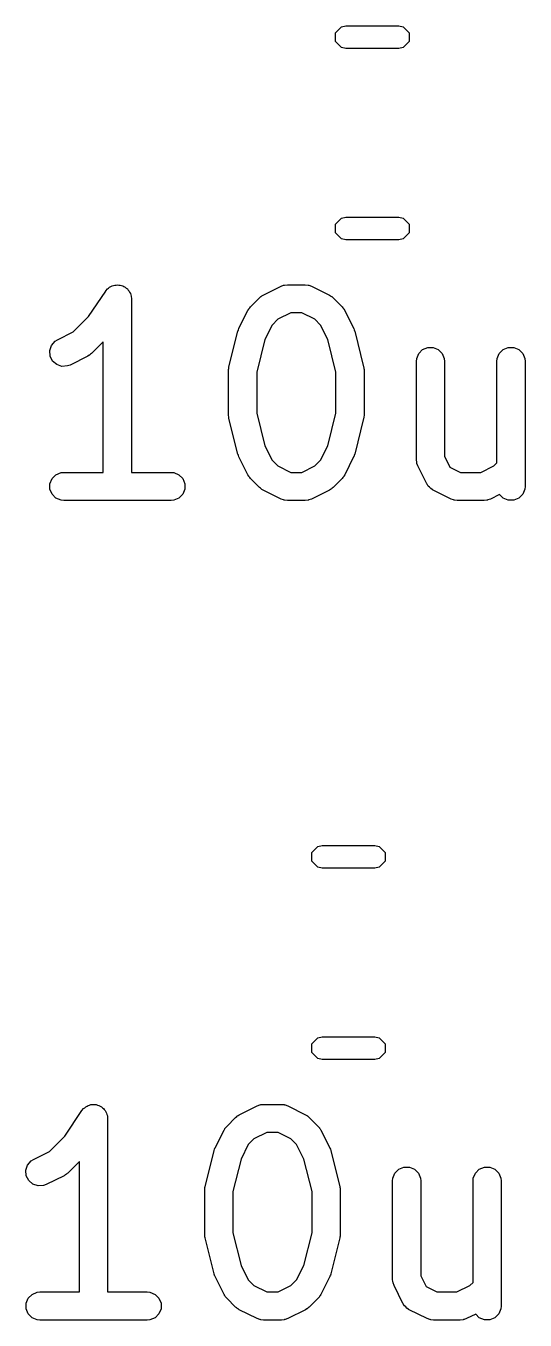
# Model space of a CAD drawing. Header units: millimetres. Extents: x 60 to 220, y -152 to -53.
# Drawn here: x 106.17 to 108.83, y -90.17 to -83.28 of the extents above; entities that cross this region are included whole.
import ezdxf

# ---------------------------------------------------------------- set-up
doc = ezdxf.new("R2010")
doc.units = ezdxf.units.MM
doc.layers.add('F.Silkscreen', color=41, linetype='CONTINUOUS', true_color=0xf2eda1)

msp = doc.modelspace()

# ---------------------------------------------------------------- linework, layer by layer
at = {"layer": 'F.Silkscreen', "linetype": 'CONTINUOUS'}
for p, q in [((107.817187, -83.312439), (107.849659, -83.279967)), ((107.817187, -83.358361), (107.817187, -83.312439)), ((107.849659, -83.279967), (107.87262, -83.2754)), ((107.87262, -83.2754), (108.15378, -83.2754)), ((108.15378, -83.2754), (108.176741, -83.279967)), ((108.176741, -83.279967), (108.209213, -83.312439)), ((108.209213, -83.312439), (108.209213, -83.358361)), ((107.849659, -83.390833), (107.817187, -83.358361)), ((107.87262, -83.3954), (107.849659, -83.390833)), ((108.15378, -83.3954), (107.87262, -83.3954)), ((108.176741, -83.390833), (108.15378, -83.3954)), ((108.209213, -83.358361), (108.176741, -83.390833)), ((107.817187, -84.332439), (107.849659, -84.299967)), ((107.849659, -84.299967), (107.87262, -84.2954)), ((107.87262, -84.2954), (108.15378, -84.2954)), ((108.15378, -84.2954), (108.176741, -84.299967)), ((108.176741, -84.299967), (108.209213, -84.332439)), ((107.817187, -84.378361), (107.817187, -84.332439)), ((108.209213, -84.332439), (108.209213, -84.378361)), ((107.849659, -84.410833), (107.817187, -84.378361)), ((107.87262, -84.4154), (107.849659, -84.410833)), ((108.15378, -84.4154), (107.87262, -84.4154)), ((108.176741, -84.410833), (108.15378, -84.4154)), ((108.209213, -84.378361), (108.176741, -84.410833)), ((106.502533, -84.825296), (106.593653, -84.688616)), ((106.593653, -84.688616), (106.593687, -84.688573)), ((106.593687, -84.688573), (106.593697, -84.688551)), ((106.593697, -84.688551), (106.593748, -84.688499)), ((106.593748, -84.688499), (106.602969, -84.677241)), ((106.602969, -84.677241), (106.609138, -84.673109)), ((106.609138, -84.673109), (106.614389, -84.667859)), ((106.614389, -84.667859), (106.621178, -84.665046)), ((106.621178, -84.665046), (106.627284, -84.660958)), ((106.627284, -84.660958), (106.634564, -84.659501)), ((106.634564, -84.659501), (106.641425, -84.65666)), ((106.641425, -84.65666), (106.648773, -84.65666)), ((106.648773, -84.65666), (106.655978, -84.655219)), ((106.655978, -84.655219), (106.663262, -84.65666)), ((106.663262, -84.65666), (106.670689, -84.65666)), ((106.670689, -84.65666), (106.677477, -84.659472)), ((106.677477, -84.659472), (106.684686, -84.660898)), ((106.684686, -84.660898), (106.690865, -84.665017)), ((106.690865, -84.665017), (106.697725, -84.667859)), ((106.697725, -84.667859), (106.702918, -84.673052)), ((106.702918, -84.673052), (106.709035, -84.67713)), ((106.709035, -84.67713), (106.713168, -84.683302)), ((106.713168, -84.683302), (106.718417, -84.688551)), ((106.718417, -84.688551), (106.721228, -84.695338)), ((106.721228, -84.695338), (106.725318, -84.701445)), ((106.725318, -84.701445), (106.726774, -84.708726)), ((106.726774, -84.708726), (106.729616, -84.715587)), ((107.423913, -84.715478), (107.42574, -84.71472)), ((107.42574, -84.71472), (107.43204, -84.710756)), ((107.43204, -84.710756), (107.527278, -84.663137)), ((107.527278, -84.663137), (107.541009, -84.657882)), ((107.541009, -84.657882), (107.543698, -84.65769)), ((107.543698, -84.65769), (107.546187, -84.65666)), ((107.546187, -84.65666), (107.560819, -84.655219)), ((107.560819, -84.655219), (107.656057, -84.655219)), ((107.656057, -84.655219), (107.670689, -84.65666)), ((107.670689, -84.65666), (107.673178, -84.657691)), ((107.673178, -84.657691), (107.675866, -84.657882)), ((107.675866, -84.657882), (107.689598, -84.663137)), ((107.689598, -84.663137), (107.784836, -84.710756)), ((107.784836, -84.710756), (107.791135, -84.71472)), ((107.791135, -84.71472), (107.792963, -84.715478)), ((106.729616, -84.715587), (106.731041, -84.730063)), ((106.731041, -84.730063), (106.731057, -84.73014)), ((106.731057, -84.73014), (106.731051, -84.730166)), ((106.731051, -84.730166), (106.731057, -84.730219)), ((106.731057, -84.730219), (106.731057, -85.655219)), ((107.354844, -84.785616), (107.355602, -84.783789)), ((107.355602, -84.783789), (107.35729, -84.781732)), ((107.35729, -84.781732), (107.358712, -84.779473)), ((107.358712, -84.779473), (107.36021, -84.778173)), ((107.36021, -84.778173), (107.364929, -84.772424)), ((107.364929, -84.772424), (107.412548, -84.724805)), ((107.412548, -84.724805), (107.418297, -84.720086)), ((107.418297, -84.720086), (107.419597, -84.718588)), ((107.419597, -84.718588), (107.421856, -84.717166)), ((107.421856, -84.717166), (107.423913, -84.715478)), ((107.792963, -84.715478), (107.795019, -84.717166)), ((107.795019, -84.717166), (107.797279, -84.718588)), ((107.797279, -84.718588), (107.798578, -84.720086)), ((107.798578, -84.720086), (107.804328, -84.724805)), ((107.804328, -84.724805), (107.851947, -84.772424)), ((107.851947, -84.772424), (107.856665, -84.778173)), ((107.856665, -84.778173), (107.858164, -84.779473)), ((107.858164, -84.779473), (107.859585, -84.781732)), ((107.859585, -84.781732), (107.861274, -84.783789)), ((107.861274, -84.783789), (107.862031, -84.785616)), ((106.421154, -84.906675), (106.502533, -84.825296)), ((107.303261, -84.887154), (107.35088, -84.791916)), ((107.35088, -84.791916), (107.354844, -84.785616)), ((107.510008, -84.839477), (107.479601, -84.869884)), ((107.578524, -84.805219), (107.510008, -84.839477)), ((107.638352, -84.805219), (107.578524, -84.805219)), ((107.706868, -84.839477), (107.638352, -84.805219)), ((107.737275, -84.869884), (107.706868, -84.839477)), ((107.862031, -84.785616), (107.865996, -84.791916)), ((107.865996, -84.791916), (107.913615, -84.887154)), ((106.336802, -84.948851), (106.421154, -84.906675)), ((107.249963, -85.092981), (107.297582, -84.902505)), ((107.297582, -84.902505), (107.297967, -84.901425)), ((107.297967, -84.901425), (107.298006, -84.900886)), ((107.298006, -84.900886), (107.300333, -84.894804)), ((107.300333, -84.894804), (107.302529, -84.888659)), ((107.302529, -84.888659), (107.302851, -84.888223)), ((107.302851, -84.888223), (107.303261, -84.887154)), ((107.479601, -84.869884), (107.441107, -84.946871)), ((107.775768, -84.946871), (107.737275, -84.869884)), ((107.913615, -84.887154), (107.914024, -84.888223)), ((107.914024, -84.888223), (107.914347, -84.888659)), ((107.914347, -84.888659), (107.916539, -84.894795)), ((107.916539, -84.894795), (107.91887, -84.900885)), ((107.91887, -84.900885), (107.918908, -84.901425)), ((107.918908, -84.901425), (107.919294, -84.902505)), ((107.919294, -84.902505), (107.966913, -85.092981)), ((106.295932, -85.006552), (106.305186, -84.978791)), ((106.305186, -84.978791), (106.324359, -84.956683)), ((106.324359, -84.956683), (106.336802, -84.948851)), ((106.581057, -84.958904), (106.518614, -85.021347)), ((106.581057, -85.655219), (106.581057, -84.958904)), ((107.441107, -84.946871), (107.397724, -85.120405)), ((107.819152, -85.120405), (107.775768, -84.946871)), ((108.281056, -85.001192), (108.308092, -84.989993)), ((108.308092, -84.989993), (108.337356, -84.989993)), ((108.337356, -84.989993), (108.364392, -85.001192)), ((108.709627, -85.001192), (108.736663, -84.989993)), ((108.736663, -84.989993), (108.765927, -84.989993)), ((108.765927, -84.989993), (108.792963, -85.001192)), ((106.298006, -85.035742), (106.295932, -85.006552)), ((106.311093, -85.061917), (106.298006, -85.035742)), ((106.499122, -85.035396), (106.403884, -85.083015)), ((106.505421, -85.031431), (106.499122, -85.035396)), ((106.507249, -85.030674), (106.505421, -85.031431)), ((106.509305, -85.028985), (106.507249, -85.030674)), ((106.511565, -85.027564), (106.509305, -85.028985)), ((106.512864, -85.026065), (106.511565, -85.027564)), ((106.518614, -85.021347), (106.512864, -85.026065)), ((108.247724, -85.063552), (108.249165, -85.04892)), ((108.249165, -85.04892), (108.260364, -85.021884)), ((108.260364, -85.021884), (108.281056, -85.001192)), ((108.364392, -85.001192), (108.385084, -85.021884)), ((108.385084, -85.021884), (108.396283, -85.04892)), ((108.396283, -85.04892), (108.397724, -85.063552)), ((108.676295, -85.063552), (108.677736, -85.04892)), ((108.677736, -85.04892), (108.688935, -85.021884)), ((108.688935, -85.021884), (108.709627, -85.001192)), ((108.792963, -85.001192), (108.813655, -85.021884)), ((108.813655, -85.021884), (108.824854, -85.04892)), ((108.824854, -85.04892), (108.826295, -85.063552)), ((106.333201, -85.08109), (106.311093, -85.061917)), ((106.360962, -85.090344), (106.333201, -85.08109)), ((106.390152, -85.08827), (106.360962, -85.090344)), ((106.403884, -85.083015), (106.390152, -85.08827)), ((107.247724, -85.111171), (107.247975, -85.108617)), ((107.247724, -85.349266), (107.247724, -85.111171)), ((107.247813, -85.107525), (107.248622, -85.102051)), ((107.247975, -85.108617), (107.247813, -85.107525)), ((107.248622, -85.102051), (107.249165, -85.096539)), ((107.249165, -85.096539), (107.249587, -85.095517)), ((107.249587, -85.095517), (107.249963, -85.092981)), ((107.397724, -85.120405), (107.397724, -85.340032)), ((107.819152, -85.340032), (107.819152, -85.120405)), ((107.966913, -85.092981), (107.967288, -85.095517)), ((107.967288, -85.095517), (107.967711, -85.096539)), ((107.967711, -85.096539), (107.968253, -85.102051)), ((107.968253, -85.102051), (107.969063, -85.107525)), ((107.969063, -85.107525), (107.9689, -85.108617)), ((107.9689, -85.108617), (107.969152, -85.111171)), ((107.969152, -85.111171), (107.969152, -85.349266)), ((108.247724, -85.587361), (108.247724, -85.063552)), ((108.397724, -85.063552), (108.397724, -85.569656)), ((108.676295, -85.603914), (108.676295, -85.063552)), ((108.826295, -85.063552), (108.826295, -85.730219)), ((107.247975, -85.351819), (107.247724, -85.349266)), ((107.247813, -85.352912), (107.247975, -85.351819)), ((107.248622, -85.358385), (107.247813, -85.352912)), ((107.249165, -85.363898), (107.248622, -85.358385)), ((107.249587, -85.364919), (107.249165, -85.363898)), ((107.249963, -85.367456), (107.249587, -85.364919)), ((107.297582, -85.557932), (107.249963, -85.367456)), ((107.397724, -85.340032), (107.441107, -85.513566)), ((107.775768, -85.513566), (107.819152, -85.340032)), ((107.966913, -85.367456), (107.919294, -85.557932)), ((107.967288, -85.364919), (107.966913, -85.367456)), ((107.967711, -85.363898), (107.967288, -85.364919)), ((107.968253, -85.358385), (107.967711, -85.363898)), ((107.969063, -85.352912), (107.968253, -85.358385)), ((107.969152, -85.349266), (107.9689, -85.351819)), ((107.9689, -85.351819), (107.969063, -85.352912)), ((107.441107, -85.513566), (107.479601, -85.590553)), ((107.737274, -85.590553), (107.775768, -85.513566)), ((107.297967, -85.559011), (107.297582, -85.557932)), ((107.298006, -85.559551), (107.297967, -85.559011)), ((107.300333, -85.565632), (107.298006, -85.559551)), ((107.302529, -85.571778), (107.300333, -85.565632)), ((107.302851, -85.572213), (107.302529, -85.571778)), ((107.303261, -85.573283), (107.302851, -85.572213)), ((107.35088, -85.668521), (107.303261, -85.573283)), ((107.479601, -85.590553), (107.510008, -85.620961)), ((107.706867, -85.620961), (107.737274, -85.590553)), ((107.913615, -85.573283), (107.865996, -85.668521)), ((107.914024, -85.572213), (107.913615, -85.573283)), ((107.914347, -85.571778), (107.914024, -85.572213)), ((107.916539, -85.565641), (107.914347, -85.571778)), ((107.91887, -85.559552), (107.916539, -85.565641)), ((107.918908, -85.559011), (107.91887, -85.559552)), ((107.919294, -85.557932), (107.918908, -85.559011)), ((108.249165, -85.601993), (108.247724, -85.587361)), ((108.250196, -85.604482), (108.249165, -85.601993)), ((108.250387, -85.60717), (108.250196, -85.604482)), ((108.255642, -85.620902), (108.250387, -85.60717)), ((108.397724, -85.569656), (108.426244, -85.626698)), ((108.659248, -85.620961), (108.676295, -85.603914)), ((106.307983, -85.688551), (106.328675, -85.667859)), ((106.328675, -85.667859), (106.355711, -85.65666)), ((106.355711, -85.65666), (106.370343, -85.655219)), ((106.370343, -85.655219), (106.581057, -85.655219)), ((106.731057, -85.655219), (106.941771, -85.655219)), ((106.941771, -85.655219), (106.956403, -85.65666)), ((106.956403, -85.65666), (106.983439, -85.667859)), ((106.983439, -85.667859), (107.004131, -85.688551)), ((107.354843, -85.674817), (107.35088, -85.668521)), ((107.355601, -85.676647), (107.354843, -85.674817)), ((107.35729, -85.678705), (107.355601, -85.676647)), ((107.358712, -85.680964), (107.35729, -85.678705)), ((107.510008, -85.620961), (107.578524, -85.655219)), ((107.578524, -85.655219), (107.638352, -85.655219)), ((107.638352, -85.655219), (107.706867, -85.620961)), ((107.859585, -85.678705), (107.858164, -85.680964)), ((107.861275, -85.676647), (107.859585, -85.678705)), ((107.862032, -85.674817), (107.861275, -85.676647)), ((107.865996, -85.668521), (107.862032, -85.674817)), ((108.303261, -85.716141), (108.255642, -85.620902)), ((108.426244, -85.626698), (108.483286, -85.655219)), ((108.483286, -85.655219), (108.590733, -85.655219)), ((108.590733, -85.655219), (108.659248, -85.620961)), ((106.296784, -85.715587), (106.307983, -85.688551)), ((106.296784, -85.744851), (106.296784, -85.715587)), ((106.307983, -85.771887), (106.296784, -85.744851)), ((107.004131, -85.688551), (107.01533, -85.715587)), ((107.01533, -85.744851), (107.004131, -85.771887)), ((107.01533, -85.715587), (107.01533, -85.744851)), ((107.36021, -85.682263), (107.358712, -85.680964)), ((107.364928, -85.688012), (107.36021, -85.682263)), ((107.412547, -85.735632), (107.364928, -85.688012)), ((107.418296, -85.74035), (107.412547, -85.735632)), ((107.419597, -85.74185), (107.418296, -85.74035)), ((107.421856, -85.743272), (107.419597, -85.74185)), ((107.423913, -85.74496), (107.421856, -85.743272)), ((107.42574, -85.745717), (107.423913, -85.74496)), ((107.43204, -85.749682), (107.42574, -85.745717)), ((107.527278, -85.797301), (107.43204, -85.749682)), ((107.784836, -85.749682), (107.689598, -85.797301)), ((107.791135, -85.745717), (107.784836, -85.749682)), ((107.792963, -85.74496), (107.791135, -85.745717)), ((107.795019, -85.743272), (107.792963, -85.74496)), ((107.797279, -85.74185), (107.795019, -85.743272)), ((107.798579, -85.74035), (107.797279, -85.74185)), ((107.804329, -85.735632), (107.798579, -85.74035)), ((107.851947, -85.688013), (107.804329, -85.735632)), ((107.856665, -85.682263), (107.851947, -85.688013)), ((107.858164, -85.680964), (107.856665, -85.682263)), ((108.304801, -85.718587), (108.303261, -85.716141)), ((108.305186, -85.719742), (108.304801, -85.718587)), ((108.306432, -85.721179), (108.305186, -85.719742)), ((108.311093, -85.728583), (108.306432, -85.721179)), ((108.318195, -85.734742), (108.311093, -85.728583)), ((108.324359, -85.74185), (108.318195, -85.734742)), ((108.331764, -85.746511), (108.324359, -85.74185)), ((108.333201, -85.747757), (108.331764, -85.746511)), ((108.334354, -85.748141), (108.333201, -85.747757)), ((108.336802, -85.749682), (108.334354, -85.748141)), ((108.43204, -85.797301), (108.336802, -85.749682)), ((108.824854, -85.744851), (108.813655, -85.771887)), ((108.826295, -85.730219), (108.824854, -85.744851)), ((106.328675, -85.792579), (106.307983, -85.771887)), ((106.355711, -85.803778), (106.328675, -85.792579)), ((106.370343, -85.805219), (106.355711, -85.803778)), ((106.941771, -85.805219), (106.370343, -85.805219)), ((106.956403, -85.803778), (106.941771, -85.805219)), ((106.983439, -85.792579), (106.956403, -85.803778)), ((107.004131, -85.771887), (106.983439, -85.792579)), ((107.541009, -85.802556), (107.527278, -85.797301)), ((107.543698, -85.802747), (107.541009, -85.802556)), ((107.546187, -85.803778), (107.543698, -85.802747)), ((107.560819, -85.805219), (107.546187, -85.803778)), ((107.656057, -85.805219), (107.560819, -85.805219)), ((107.670689, -85.803778), (107.656057, -85.805219)), ((107.673178, -85.802746), (107.670689, -85.803778)), ((107.675866, -85.802556), (107.673178, -85.802746)), ((107.689598, -85.797301), (107.675866, -85.802556)), ((108.445771, -85.802556), (108.43204, -85.797301)), ((108.44846, -85.802747), (108.445771, -85.802556)), ((108.450949, -85.803778), (108.44846, -85.802747)), ((108.465581, -85.805219), (108.450949, -85.803778)), ((108.608438, -85.805219), (108.465581, -85.805219)), ((108.62307, -85.803778), (108.608438, -85.805219)), ((108.625559, -85.802746), (108.62307, -85.803778)), ((108.628247, -85.802556), (108.625559, -85.802746)), ((108.641979, -85.797301), (108.628247, -85.802556)), ((108.690225, -85.773177), (108.641979, -85.797301)), ((108.709627, -85.792579), (108.690225, -85.773177)), ((108.736663, -85.803778), (108.709627, -85.792579)), ((108.765927, -85.803778), (108.736663, -85.803778)), ((108.792963, -85.792579), (108.765927, -85.803778)), ((108.813655, -85.771887), (108.792963, -85.792579)), ((107.690187, -87.681239), (107.722659, -87.648767)), ((107.690187, -87.727161), (107.690187, -87.681239)), ((107.722659, -87.648767), (107.74562, -87.6442)), ((107.74562, -87.6442), (108.02678, -87.6442)), ((108.02678, -87.6442), (108.049741, -87.648767)), ((108.049741, -87.648767), (108.082213, -87.681239)), ((108.082213, -87.681239), (108.082213, -87.727161)), ((107.722659, -87.759633), (107.690187, -87.727161)), ((108.082213, -87.727161), (108.049741, -87.759633)), ((107.74562, -87.7642), (107.722659, -87.759633)), ((108.02678, -87.7642), (107.74562, -87.7642)), ((108.049741, -87.759633), (108.02678, -87.7642)), ((107.690187, -88.701239), (107.722659, -88.668767)), ((107.690187, -88.747161), (107.690187, -88.701239)), ((107.722659, -88.668767), (107.74562, -88.6642)), ((107.74562, -88.6642), (108.02678, -88.6642)), ((108.02678, -88.6642), (108.049741, -88.668767)), ((108.049741, -88.668767), (108.082213, -88.701239)), ((108.082213, -88.701239), (108.082213, -88.747161)), ((107.722659, -88.779633), (107.690187, -88.747161)), ((107.74562, -88.7842), (107.722659, -88.779633)), ((108.02678, -88.7842), (107.74562, -88.7842)), ((108.049741, -88.779633), (108.02678, -88.7842)), ((108.082213, -88.747161), (108.049741, -88.779633)), ((106.375533, -89.194096), (106.466653, -89.057416)), ((106.466653, -89.057416), (106.466687, -89.057373)), ((106.466687, -89.057373), (106.466697, -89.057351)), ((106.466697, -89.057351), (106.466748, -89.057299)), ((106.466748, -89.057299), (106.475969, -89.046041)), ((106.475969, -89.046041), (106.482138, -89.041909)), ((106.482138, -89.041909), (106.487389, -89.036659)), ((106.487389, -89.036659), (106.494178, -89.033846)), ((106.494178, -89.033846), (106.500284, -89.029758)), ((106.500284, -89.029758), (106.507564, -89.028301)), ((106.507564, -89.028301), (106.514425, -89.02546)), ((106.514425, -89.02546), (106.521773, -89.02546)), ((106.521773, -89.02546), (106.528978, -89.024019)), ((106.528978, -89.024019), (106.536262, -89.02546)), ((106.536262, -89.02546), (106.543689, -89.02546)), ((106.543689, -89.02546), (106.550477, -89.028272)), ((106.550477, -89.028272), (106.557686, -89.029698)), ((106.557686, -89.029698), (106.563865, -89.033817)), ((106.563865, -89.033817), (106.570725, -89.036659)), ((106.570725, -89.036659), (106.575918, -89.041852)), ((106.575918, -89.041852), (106.582035, -89.04593)), ((106.582035, -89.04593), (106.586168, -89.052102)), ((106.586168, -89.052102), (106.591417, -89.057351)), ((106.591417, -89.057351), (106.594228, -89.064138)), ((107.30504, -89.079556), (107.400278, -89.031937)), ((107.400278, -89.031937), (107.414009, -89.026682)), ((107.414009, -89.026682), (107.416698, -89.02649)), ((107.416698, -89.02649), (107.419187, -89.02546)), ((107.419187, -89.02546), (107.433819, -89.024019)), ((107.433819, -89.024019), (107.529057, -89.024019)), ((107.529057, -89.024019), (107.543689, -89.02546)), ((107.543689, -89.02546), (107.546178, -89.026491)), ((107.546178, -89.026491), (107.548866, -89.026682)), ((107.548866, -89.026682), (107.562598, -89.031937)), ((107.562598, -89.031937), (107.657836, -89.079556)), ((106.594228, -89.064138), (106.598318, -89.070245)), ((106.598318, -89.070245), (106.599774, -89.077526)), ((106.599774, -89.077526), (106.602616, -89.084387)), ((106.602616, -89.084387), (106.604041, -89.098863)), ((106.604041, -89.098863), (106.604057, -89.09894)), ((106.604057, -89.09894), (106.604051, -89.098966)), ((106.604051, -89.098966), (106.604057, -89.099019)), ((106.604057, -89.099019), (106.604057, -90.024019)), ((107.237929, -89.141224), (107.285548, -89.093605)), ((107.285548, -89.093605), (107.291297, -89.088886)), ((107.291297, -89.088886), (107.292597, -89.087388)), ((107.292597, -89.087388), (107.294856, -89.085966)), ((107.294856, -89.085966), (107.296913, -89.084278)), ((107.296913, -89.084278), (107.29874, -89.08352)), ((107.29874, -89.08352), (107.30504, -89.079556)), ((107.657836, -89.079556), (107.664135, -89.08352)), ((107.664135, -89.08352), (107.665963, -89.084278)), ((107.665963, -89.084278), (107.668019, -89.085966)), ((107.668019, -89.085966), (107.670279, -89.087388)), ((107.670279, -89.087388), (107.671578, -89.088886)), ((107.671578, -89.088886), (107.677328, -89.093605)), ((107.677328, -89.093605), (107.724947, -89.141224)), ((106.294154, -89.275475), (106.375533, -89.194096)), ((107.176261, -89.255954), (107.22388, -89.160716)), ((107.22388, -89.160716), (107.227844, -89.154416)), ((107.227844, -89.154416), (107.228602, -89.152589)), ((107.228602, -89.152589), (107.23029, -89.150532)), ((107.23029, -89.150532), (107.231712, -89.148273)), ((107.231712, -89.148273), (107.23321, -89.146973)), ((107.23321, -89.146973), (107.237929, -89.141224)), ((107.451524, -89.174019), (107.383008, -89.208277)), ((107.511352, -89.174019), (107.451524, -89.174019)), ((107.579868, -89.208277), (107.511352, -89.174019)), ((107.724947, -89.141224), (107.729665, -89.146973)), ((107.729665, -89.146973), (107.731164, -89.148273)), ((107.731164, -89.148273), (107.732585, -89.150532)), ((107.732585, -89.150532), (107.734274, -89.152589)), ((107.734274, -89.152589), (107.735031, -89.154416)), ((107.735031, -89.154416), (107.738996, -89.160716)), ((107.738996, -89.160716), (107.786615, -89.255954)), ((107.171006, -89.269686), (107.173333, -89.263604)), ((107.173333, -89.263604), (107.175529, -89.257459)), ((107.175529, -89.257459), (107.175851, -89.257023)), ((107.175851, -89.257023), (107.176261, -89.255954)), ((107.352601, -89.238684), (107.314107, -89.315671)), ((107.383008, -89.208277), (107.352601, -89.238684)), ((107.610275, -89.238684), (107.579868, -89.208277)), ((107.648768, -89.315671), (107.610275, -89.238684)), ((107.786615, -89.255954), (107.787024, -89.257023)), ((107.787024, -89.257023), (107.787347, -89.257459)), ((107.787347, -89.257459), (107.789539, -89.263595)), ((107.789539, -89.263595), (107.79187, -89.269685)), ((106.178186, -89.347591), (106.197359, -89.325483)), ((106.197359, -89.325483), (106.209802, -89.317651)), ((106.209802, -89.317651), (106.294154, -89.275475)), ((106.454057, -89.327704), (106.391614, -89.390147)), ((106.454057, -90.024019), (106.454057, -89.327704)), ((107.122963, -89.461781), (107.170582, -89.271305)), ((107.170582, -89.271305), (107.170967, -89.270225)), ((107.170967, -89.270225), (107.171006, -89.269686)), ((107.314107, -89.315671), (107.270724, -89.489205)), ((107.692152, -89.489205), (107.648768, -89.315671)), ((107.79187, -89.269685), (107.791908, -89.270225)), ((107.791908, -89.270225), (107.792294, -89.271305)), ((107.792294, -89.271305), (107.839913, -89.461781)), ((106.168932, -89.375352), (106.178186, -89.347591)), ((106.171006, -89.404542), (106.168932, -89.375352)), ((106.184093, -89.430717), (106.171006, -89.404542)), ((106.372122, -89.404196), (106.276884, -89.451815)), ((106.378421, -89.400231), (106.372122, -89.404196)), ((106.380249, -89.399474), (106.378421, -89.400231)), ((106.382305, -89.397785), (106.380249, -89.399474)), ((106.384565, -89.396364), (106.382305, -89.397785)), ((106.385864, -89.394865), (106.384565, -89.396364)), ((106.391614, -89.390147), (106.385864, -89.394865)), ((108.122165, -89.41772), (108.133364, -89.390684)), ((108.133364, -89.390684), (108.154056, -89.369992)), ((108.154056, -89.369992), (108.181092, -89.358793)), ((108.181092, -89.358793), (108.210356, -89.358793)), ((108.210356, -89.358793), (108.237392, -89.369992)), ((108.237392, -89.369992), (108.258084, -89.390684)), ((108.258084, -89.390684), (108.269283, -89.41772)), ((108.550736, -89.41772), (108.561935, -89.390684)), ((108.561935, -89.390684), (108.582627, -89.369992)), ((108.582627, -89.369992), (108.609663, -89.358793)), ((108.609663, -89.358793), (108.638927, -89.358793)), ((108.638927, -89.358793), (108.665963, -89.369992)), ((108.665963, -89.369992), (108.686655, -89.390684)), ((108.686655, -89.390684), (108.697854, -89.41772)), ((106.206201, -89.44989), (106.184093, -89.430717)), ((106.233962, -89.459144), (106.206201, -89.44989)), ((106.263152, -89.45707), (106.233962, -89.459144)), ((106.276884, -89.451815), (106.263152, -89.45707)), ((107.120813, -89.476325), (107.121622, -89.470851)), ((107.121622, -89.470851), (107.122165, -89.465339)), ((107.122165, -89.465339), (107.122587, -89.464317)), ((107.122587, -89.464317), (107.122963, -89.461781)), ((107.839913, -89.461781), (107.840288, -89.464317)), ((107.840288, -89.464317), (107.840711, -89.465339)), ((107.840711, -89.465339), (107.841253, -89.470851)), ((107.841253, -89.470851), (107.842063, -89.476325)), ((108.120724, -89.432352), (108.122165, -89.41772)), ((108.120724, -89.956161), (108.120724, -89.432352)), ((108.269283, -89.41772), (108.270724, -89.432352)), ((108.270724, -89.432352), (108.270724, -89.938456)), ((108.549295, -89.432352), (108.550736, -89.41772)), ((108.549295, -89.972714), (108.549295, -89.432352)), ((108.697854, -89.41772), (108.699295, -89.432352)), ((108.699295, -89.432352), (108.699295, -90.099019)), ((107.120724, -89.479971), (107.120975, -89.477417)), ((107.120724, -89.718066), (107.120724, -89.479971)), ((107.120975, -89.477417), (107.120813, -89.476325)), ((107.270724, -89.489205), (107.270724, -89.708832)), ((107.692152, -89.708832), (107.692152, -89.489205)), ((107.842063, -89.476325), (107.8419, -89.477417)), ((107.8419, -89.477417), (107.842152, -89.479971)), ((107.842152, -89.479971), (107.842152, -89.718066)), ((107.120975, -89.720619), (107.120724, -89.718066)), ((107.120813, -89.721712), (107.120975, -89.720619)), ((107.121622, -89.727185), (107.120813, -89.721712)), ((107.122165, -89.732698), (107.121622, -89.727185)), ((107.122587, -89.733719), (107.122165, -89.732698)), ((107.122963, -89.736256), (107.122587, -89.733719)), ((107.170582, -89.926732), (107.122963, -89.736256)), ((107.270724, -89.708832), (107.314107, -89.882366)), ((107.648768, -89.882366), (107.692152, -89.708832)), ((107.839913, -89.736256), (107.792294, -89.926732)), ((107.840288, -89.733719), (107.839913, -89.736256)), ((107.840711, -89.732698), (107.840288, -89.733719)), ((107.841253, -89.727185), (107.840711, -89.732698)), ((107.842063, -89.721712), (107.841253, -89.727185)), ((107.842152, -89.718066), (107.8419, -89.720619)), ((107.8419, -89.720619), (107.842063, -89.721712)), ((107.314107, -89.882366), (107.352601, -89.959353)), ((107.610274, -89.959353), (107.648768, -89.882366)), ((107.170967, -89.927811), (107.170582, -89.926732)), ((107.171006, -89.928351), (107.170967, -89.927811)), ((107.173333, -89.934432), (107.171006, -89.928351)), ((107.175529, -89.940578), (107.173333, -89.934432)), ((107.175851, -89.941013), (107.175529, -89.940578)), ((107.176261, -89.942083), (107.175851, -89.941013)), ((107.22388, -90.037321), (107.176261, -89.942083)), ((107.786615, -89.942083), (107.738996, -90.037321)), ((107.787024, -89.941013), (107.786615, -89.942083)), ((107.787347, -89.940578), (107.787024, -89.941013)), ((107.789539, -89.934441), (107.787347, -89.940578)), ((107.79187, -89.928352), (107.789539, -89.934441)), ((107.791908, -89.927811), (107.79187, -89.928352)), ((107.792294, -89.926732), (107.791908, -89.927811)), ((108.122165, -89.970793), (108.120724, -89.956161)), ((108.270724, -89.938456), (108.299244, -89.995498)), ((106.201675, -90.036659), (106.228711, -90.02546)), ((106.228711, -90.02546), (106.243343, -90.024019)), ((106.243343, -90.024019), (106.454057, -90.024019)), ((106.604057, -90.024019), (106.814771, -90.024019)), ((106.814771, -90.024019), (106.829403, -90.02546)), ((106.829403, -90.02546), (106.856439, -90.036659)), ((107.352601, -89.959353), (107.383008, -89.989761)), ((107.383008, -89.989761), (107.451524, -90.024019)), ((107.451524, -90.024019), (107.511352, -90.024019)), ((107.511352, -90.024019), (107.579867, -89.989761)), ((107.579867, -89.989761), (107.610274, -89.959353)), ((108.123196, -89.973282), (108.122165, -89.970793)), ((108.123387, -89.97597), (108.123196, -89.973282)), ((108.128642, -89.989702), (108.123387, -89.97597)), ((108.176261, -90.084941), (108.128642, -89.989702)), ((108.299244, -89.995498), (108.356286, -90.024019)), ((108.356286, -90.024019), (108.463733, -90.024019)), ((108.463733, -90.024019), (108.532248, -89.989761)), ((108.532248, -89.989761), (108.549295, -89.972714)), ((106.169784, -90.084387), (106.180983, -90.057351)), ((106.169784, -90.113651), (106.169784, -90.084387)), ((106.180983, -90.057351), (106.201675, -90.036659)), ((106.856439, -90.036659), (106.877131, -90.057351)), ((106.877131, -90.057351), (106.88833, -90.084387)), ((106.88833, -90.084387), (106.88833, -90.113651)), ((107.227843, -90.043617), (107.22388, -90.037321)), ((107.228601, -90.045447), (107.227843, -90.043617)), ((107.23029, -90.047505), (107.228601, -90.045447)), ((107.231712, -90.049764), (107.23029, -90.047505)), ((107.23321, -90.051063), (107.231712, -90.049764)), ((107.237928, -90.056812), (107.23321, -90.051063)), ((107.285547, -90.104432), (107.237928, -90.056812)), ((107.724947, -90.056813), (107.677329, -90.104432)), ((107.729665, -90.051063), (107.724947, -90.056813)), ((107.731164, -90.049764), (107.729665, -90.051063)), ((107.732585, -90.047505), (107.731164, -90.049764)), ((107.734275, -90.045447), (107.732585, -90.047505)), ((107.735032, -90.043617), (107.734275, -90.045447)), ((107.738996, -90.037321), (107.735032, -90.043617)), ((108.177801, -90.087387), (108.176261, -90.084941)), ((108.178186, -90.088542), (108.177801, -90.087387)), ((108.179432, -90.089979), (108.178186, -90.088542)), ((108.184093, -90.097383), (108.179432, -90.089979)), ((106.180983, -90.140687), (106.169784, -90.113651)), ((106.201675, -90.161379), (106.180983, -90.140687)), ((106.228711, -90.172578), (106.201675, -90.161379)), ((106.856439, -90.161379), (106.829403, -90.172578)), ((106.877131, -90.140687), (106.856439, -90.161379)), ((106.88833, -90.113651), (106.877131, -90.140687)), ((107.291296, -90.10915), (107.285547, -90.104432)), ((107.292597, -90.11065), (107.291296, -90.10915)), ((107.294856, -90.112072), (107.292597, -90.11065)), ((107.296913, -90.11376), (107.294856, -90.112072)), ((107.29874, -90.114517), (107.296913, -90.11376)), ((107.30504, -90.118482), (107.29874, -90.114517)), ((107.400278, -90.166101), (107.30504, -90.118482)), ((107.657836, -90.118482), (107.562598, -90.166101)), ((107.664135, -90.114517), (107.657836, -90.118482)), ((107.665963, -90.11376), (107.664135, -90.114517)), ((107.668019, -90.112072), (107.665963, -90.11376)), ((107.670279, -90.11065), (107.668019, -90.112072)), ((107.671579, -90.10915), (107.670279, -90.11065)), ((107.677329, -90.104432), (107.671579, -90.10915)), ((108.191195, -90.103542), (108.184093, -90.097383)), ((108.197359, -90.11065), (108.191195, -90.103542)), ((108.204764, -90.115311), (108.197359, -90.11065)), ((108.206201, -90.116557), (108.204764, -90.115311)), ((108.207354, -90.116941), (108.206201, -90.116557)), ((108.209802, -90.118482), (108.207354, -90.116941)), ((108.30504, -90.166101), (108.209802, -90.118482)), ((108.563225, -90.141977), (108.514979, -90.166101)), ((108.582627, -90.161379), (108.563225, -90.141977)), ((108.609663, -90.172578), (108.582627, -90.161379)), ((108.665963, -90.161379), (108.638927, -90.172578)), ((108.686655, -90.140687), (108.665963, -90.161379)), ((108.697854, -90.113651), (108.686655, -90.140687)), ((108.699295, -90.099019), (108.697854, -90.113651)), ((106.243343, -90.174019), (106.228711, -90.172578)), ((106.814771, -90.174019), (106.243343, -90.174019)), ((106.829403, -90.172578), (106.814771, -90.174019)), ((107.414009, -90.171356), (107.400278, -90.166101)), ((107.416698, -90.171547), (107.414009, -90.171356)), ((107.419187, -90.172578), (107.416698, -90.171547)), ((107.433819, -90.174019), (107.419187, -90.172578)), ((107.529057, -90.174019), (107.433819, -90.174019)), ((107.543689, -90.172578), (107.529057, -90.174019)), ((107.546178, -90.171546), (107.543689, -90.172578)), ((107.548866, -90.171356), (107.546178, -90.171546)), ((107.562598, -90.166101), (107.548866, -90.171356)), ((108.318771, -90.171356), (108.30504, -90.166101)), ((108.32146, -90.171547), (108.318771, -90.171356)), ((108.323949, -90.172578), (108.32146, -90.171547)), ((108.338581, -90.174019), (108.323949, -90.172578)), ((108.481438, -90.174019), (108.338581, -90.174019)), ((108.49607, -90.172578), (108.481438, -90.174019)), ((108.498559, -90.171546), (108.49607, -90.172578)), ((108.501247, -90.171356), (108.498559, -90.171546)), ((108.514979, -90.166101), (108.501247, -90.171356)), ((108.638927, -90.172578), (108.609663, -90.172578))]:
    msp.add_line(p, q, dxfattribs=at)

doc.saveas('drawing.dxf')
